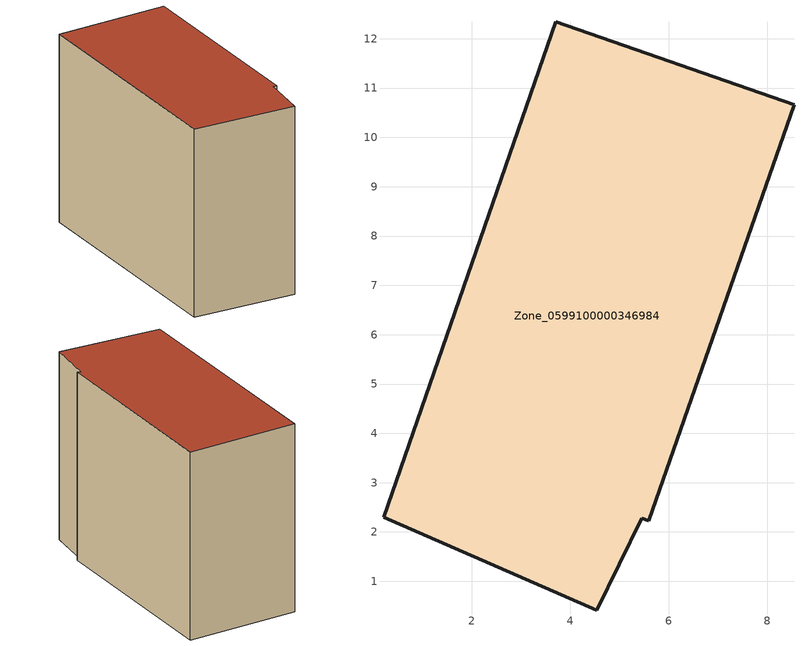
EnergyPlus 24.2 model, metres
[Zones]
Zone_0599100000346984
 floor ground (C_G): 5.6,2.23 5.45,2.28 4.54,0.41 0.21,2.29 3.71,12.35 8.54,10.67 z0
 wall outside (C_F): 5.45,2.28 5.6,2.23 8.54,10.67 3.71,12.35 0.21,2.29 4.54,0.41 5.45,2.28 z0:8.69
 roof outside (C_R): 3.71,12.35 0.21,2.29 4.54,0.41 5.45,2.28 5.6,2.23 8.54,10.67 z8.69
[BUILDING]
Pand.0599100000346984: North Axis=0; Terrain=City; Loads Convergence Tolerance Value=0.04; Temperature Convergence Tolerance Value=0.4; Solar Distribution=FullExterior; Maximum Number of Warmup Days=25; Minimum Number of Warmup Days=1
[Site:Location]
Rotterdam.The.Hague.AP_ZH_NLD Design_Conditions: Latitude=51.96; Longitude=4.45; Time Zone=1; Elevation=-4.5
[SITE:GROUNDTEMPERATURE:BUILDINGSURFACE]
18, 18, 18, 18, 18, 18, 18, 18, 18, 18, 18, 18
[MATERIAL] Thermal Absorptance=0.9; Solar Absorptance=0.7; Visible Absorptance=0.7
Name | Roughness | Thickness | Conductivity | Density | Specific Heat
G.TI.1992-2005 | MediumSmooth | 0.15 | 0.06 | 540 | 1210
F.TI.1992-2005 | Rough | 0.3 | 0.12 | 1920 | 840
R.TI.1992-2005 | MediumRough | 0.2 | 0.08 | 1500 | 1000
[CONSTRUCTION]
C_G: G.TI.1992-2005
C_F: F.TI.1992-2005
C_R: R.TI.1992-2005
[ZONE]
Zone_0599100000346984: Type=1; Multiplier=1; Ceiling Height=Autocalculate; Volume=Autocalculate; Floor Area=autocalculate; Part of Total Floor Area=Yes
[ZONEINFILTRATION:DESIGNFLOWRATE]
Infil_Zone_0599100000346984: Zone or ZoneList or Space or SpaceList=Zone_0599100000346984; Schedule=AlwaysOn; Design Flow Rate Calculation Method=Flow/Area; Flow Rate per Floor Area=0.0015; Constant Term Coefficient=1; Temperature Term Coefficient=0; Velocity Term Coefficient=0; Velocity Squared Term Coefficient=0
[HVACTEMPLATE:ZONE:IDEALLOADSAIRSYSTEM]
Zone_0599100000346984: Maximum Heating Supply Air Temperature=50; Minimum Cooling Supply Air Temperature=13; Maximum Heating Supply Air Humidity Ratio=0.0156; Minimum Cooling Supply Air Humidity Ratio=0.0077; Heating Limit=NoLimit; Cooling Limit=NoLimit; Dehumidification Control Type=ConstantSensibleHeatRatio; Cooling Sensible Heat Ratio=0.7; Dehumidification Setpoint=60; Humidification Control Type=None; Humidification Setpoint=30; Outdoor Air Method=None; Outdoor Air Flow Rate per Person=0.00944; Outdoor Air Flow Rate per Zone Floor Area=0; Outdoor Air Flow Rate per Zone=0; Demand Controlled Ventilation Type=None; Outdoor Air Economizer Type=NoEconomizer; Heat Recovery Type=None; Sensible Heat Recovery Effectiveness=0.7; Latent Heat Recovery Effectiveness=0.65
[ZONECONTROL:THERMOSTAT]
ThermostatControl_Zone_0599100000346984: Zone or ZoneList=Zone_0599100000346984; Control Type Schedule=DualSetpointControlType; Control 1=Thermostat_Zone_0599100000346984; Temperature Difference Between Cutout And Setpoint=0
[THERMOSTATSETPOINT:DUALSETPOINT]
Thermostat_Zone_0599100000346984: Heating Setpoint Temperature Schedule=HeatingSetpoint_Zone_0599100000346984; Cooling Setpoint Temperature Schedule=CoolingSetpoint_Zone_0599100000346984
[SCHEDULE:COMPACT]
HeatingSetpoint_Zone_0599100000346984: Through: 12/31, For: AllDays, Until: 24:00, 21
CoolingSetpoint_Zone_0599100000346984: Through: 12/31, For: AllDays, Until: 24:00, 24
DualSetpointControlType: Through: 12/31, For: AllDays, Until: 24:00, 4
AlwaysOn: Through: 12/31, For: AllDays, Until: 24:00, 1
